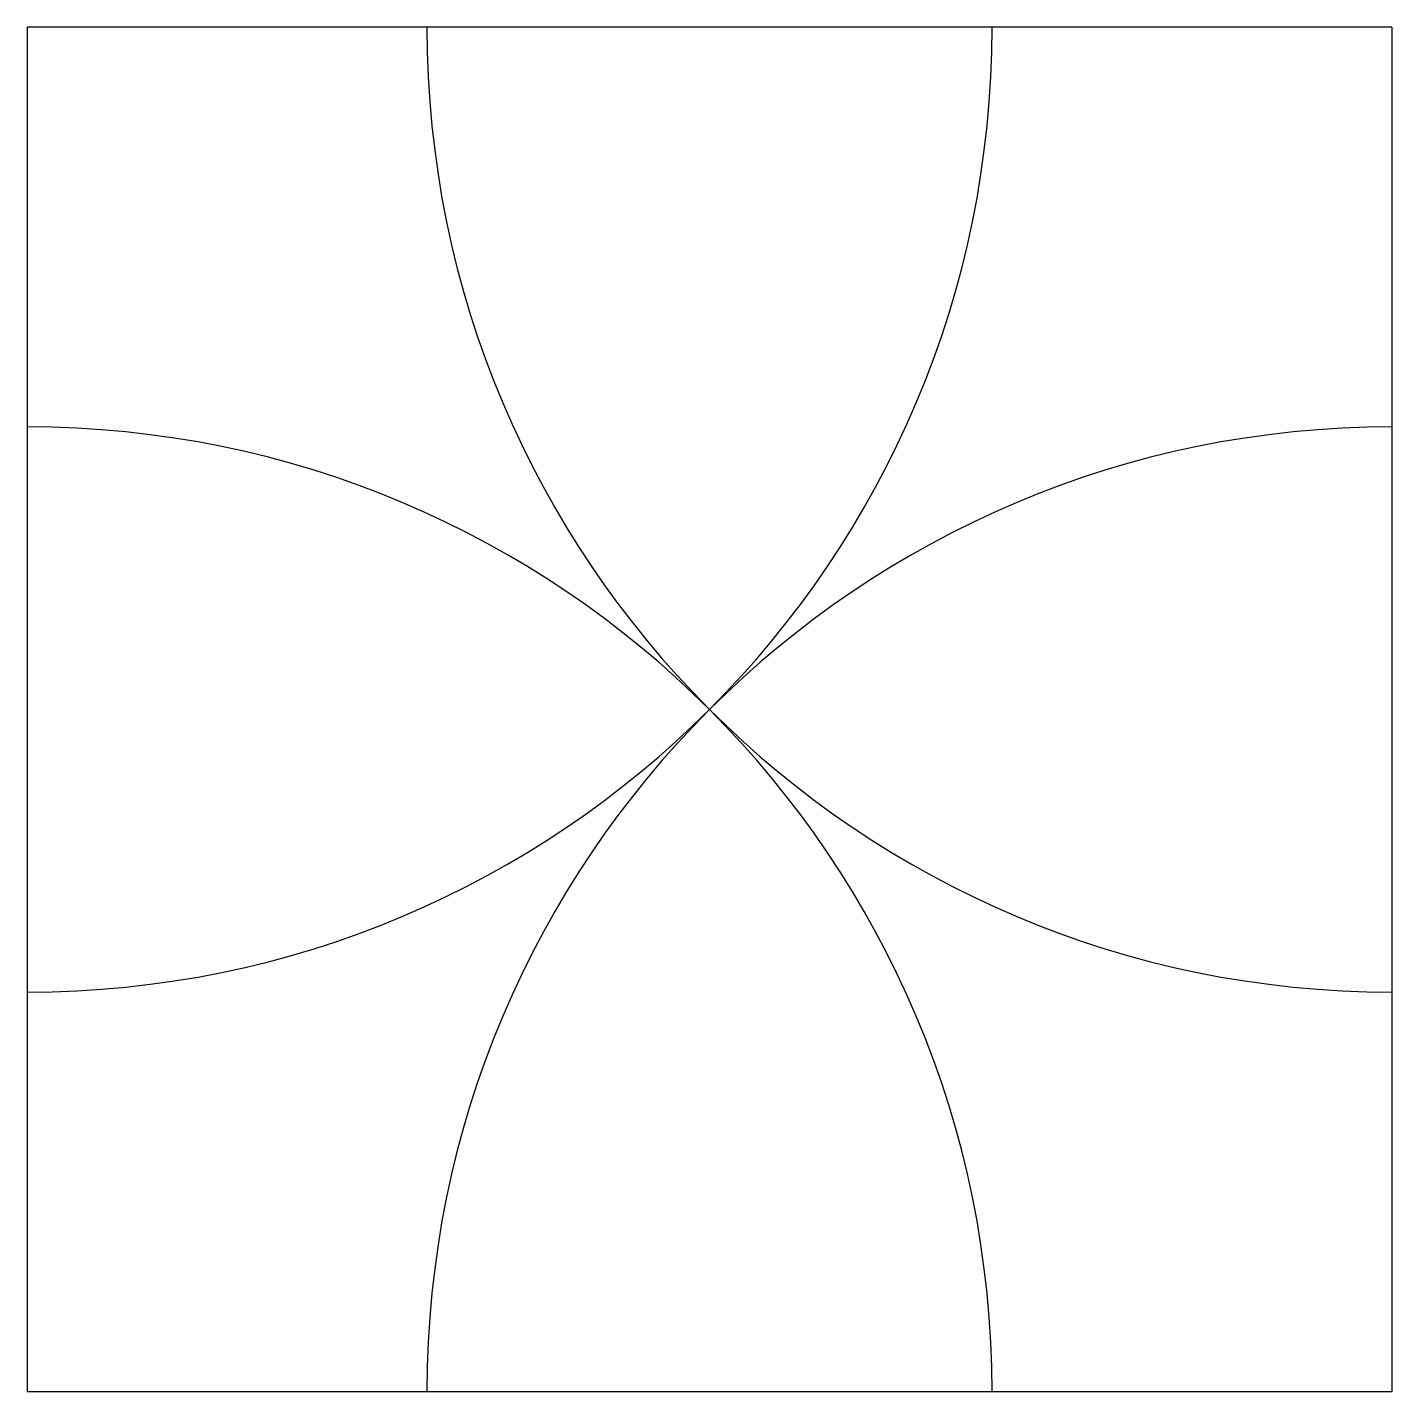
# Model space of a CAD drawing. Extents: x -25 to 25, y -25 to 25.
import ezdxf

# ---------------------------------------------------------------- set-up
doc = ezdxf.new("R2010")
doc.units = 0
doc.layers.add('MODELSKETCH_VISIBLE', color=7, linetype='CONTINUOUS')

msp = doc.modelspace()

# ---------------------------------------------------------------- linework, layer by layer
at = {"layer": 'MODELSKETCH_VISIBLE'}
for p, q in [((25, 25), (-25, 25)), ((-25, 25), (-25, -25)), ((25, 25), (25, -25)), ((25, -25), (-25, -25))]:
    msp.add_line(p, q, dxfattribs=at)
for centre, start, end in [((-25, 25), 270, 0), ((25, 25), 180, 270), ((-25, -25), 0, 90), ((25, -25), 90, 180)]:
    msp.add_arc(centre, 35.355, start, end, dxfattribs=at)

doc.saveas('drawing.dxf')
